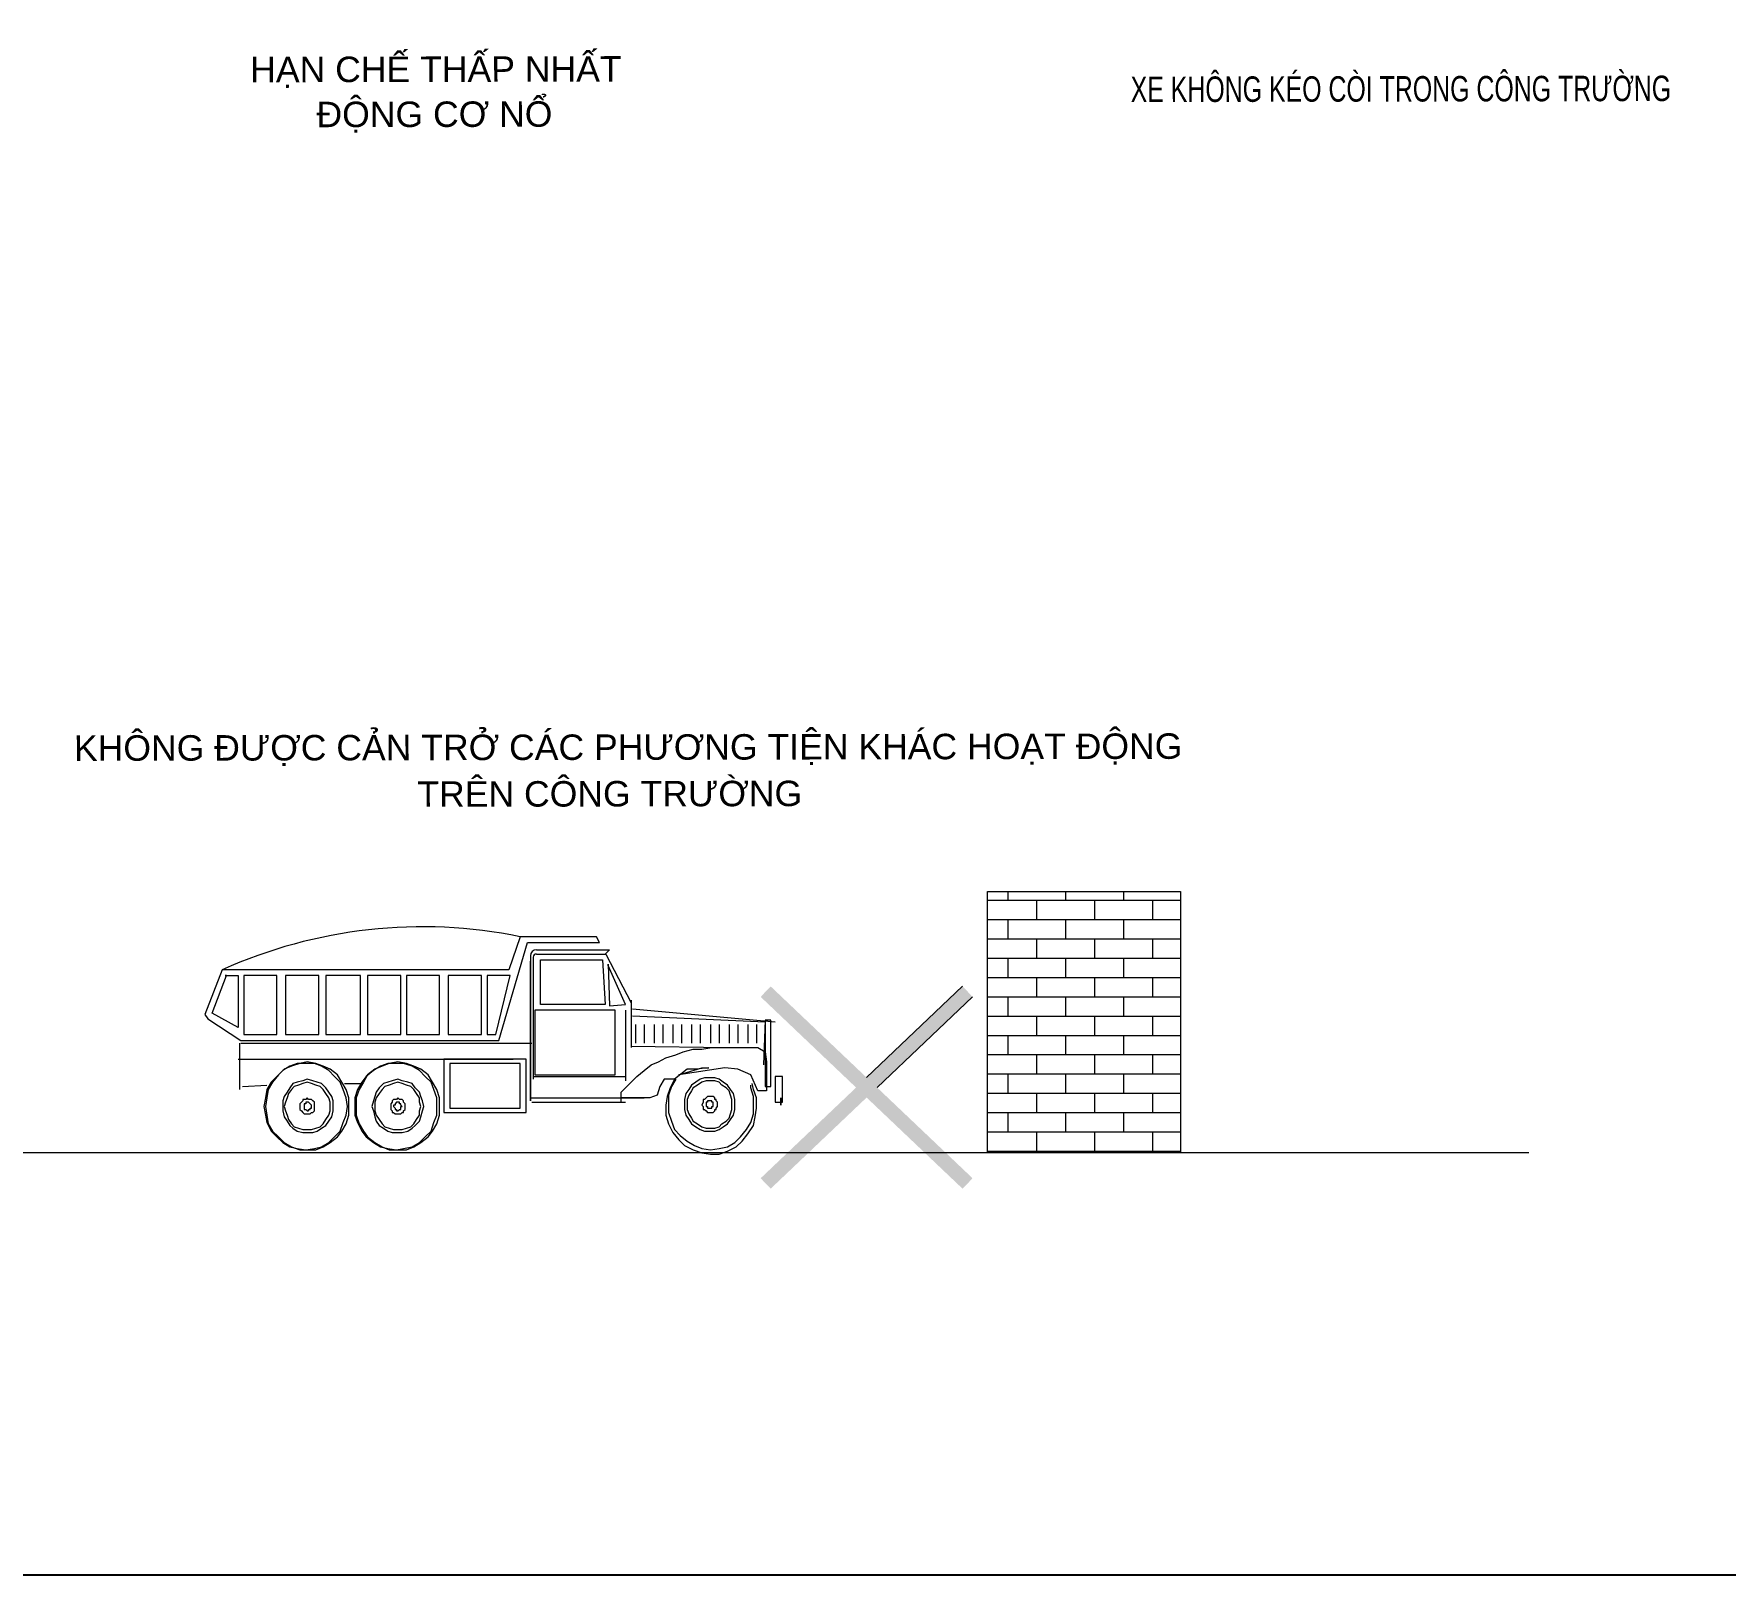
# Model space of a CAD drawing. Header units: millimetres. Extents: x -346728 to 1320345, y -537202 to -385966.
# Drawn here: x 916096 to 945565, y -535536 to -508679 of the extents above; entities that cross this region are included whole.
import ezdxf

# ---------------------------------------------------------------- set-up
doc = ezdxf.new("R2010")
doc.units = ezdxf.units.MM
doc.header["$LTSCALE"] = 100
for name, color, linetype, lineweight in [('bien', 254, 'Continuous', 13), ('BORDER', 3, 'Continuous', 15), ('cua', 44, 'Continuous', 13), ('NET-MANH', 153, 'Continuous', 15)]:
    doc.layers.add(name, color=color, linetype=linetype, lineweight=lineweight)
doc.layers.add('KT', color=4, linetype='Continuous')
doc.styles.add('VnArialH', font='VHARIAL.TTF')

# ---------------------------------------------------------------- blocks, each defined once
blk = doc.blocks.new('LVL-KHUNGTEN')
blk.add_lwpolyline([(61073, 41093), (119124, 41093), (119124, 62), (61073, 62)], close=True)
at = {"layer": 'DEFPOINTS'}
blk.add_line((119124, 62), (61073, 62), dxfattribs=at)

msp = doc.modelspace()

# ---------------------------------------------------------------- hatches: boundary and pattern name
at = {"layer": 'cua', "lineweight": 13}
h = msp.add_hatch(dxfattribs=at)
h.set_pattern_fill('AR-BRSTD', color=30, scale=126.166136, style=0)
h.set_pattern_definition([(0, (639354.5, -499547.9), (0, 336.4851), []), (90, (639354.5, -499547.9), (-504.66455, 336.4851), [336.4851, -336.4851])])
h.paths.add_polyline_path([(936072, -523623.6), (932712.8, -523623.6), (932712.8, -528168.7), (936072, -528168.7)])
msp.add_hatch(color=7, dxfattribs=at).paths.add_polyline_path([(932450, -525461, 0.0260051), (932276.2, -525278.1), (930605.9, -526865.5), (928935.6, -525278.1, 0.0260051), (928761.8, -525461), (930422.7, -527039.5), (928761.8, -528618, 0.0260051), (928935.6, -528800.9), (930605.9, -527213.6), (932276.2, -528800.9, 0.0260051), (932450, -528618), (930789, -527039.5)])

# ---------------------------------------------------------------- linework, layer by layer
at = {"layer": 'bien', "color": 7}
for p, q in [((932278.5, -525275.8, -881.1), (930605.9, -526865.5, -881.1)), ((932450, -525461, -881.1), (930789, -527039.5, -881.1))]:
    msp.add_line(p, q, dxfattribs=at)
at = {"layer": 'BORDER'}
msp.add_line((911458.1, -528168.7, 3634), (942142.4, -528168.7, -881.1), dxfattribs=at)
at = {"layer": 'cua', "color": 30}
for p, q in [((932712.8, -528168.7, -881.1), (932712.8, -523623.6, -881.1)), ((932712.8, -523623.6, -881.1), (936072, -523623.6, -881.1)), ((936072, -523623.6, -881.1), (936072, -528168.7, -881.1))]:
    msp.add_line(p, q, dxfattribs=at)
at = {"layer": 'NET-MANH'}
for p, q in [((924195.7, -526217.8, -881.1), (924697.4, -524511.8, -881.1)), ((924572, -524411.5, -881.1), (924371.3, -524988.5, -881.1)), ((925901.6, -524411.5, -881.1), (924572, -524411.5, -881.1)), ((924697.4, -524511.8, -881.1), (925951.8, -524511.8, -881.1)), ((925951.8, -524511.8, -881.1), (925901.6, -524411.5, -881.1)), ((924747.6, -524743.6, -881.1), (924747.6, -527271.4, -881.1)), ((924797.8, -524766.7, -881.1), (924797.8, -526895.1, -881.1)), ((924852, -524712.5, -881.1), (926065.1, -524712.5, -881.1)), ((924853.9, -524637.3, -881.1), (926127.4, -524637.3, -881.1)), ((924923.2, -524812.9, -881.1), (926002, -524812.9, -881.1)), ((924923.2, -525590.6, -881.1), (924923.2, -524812.9, -881.1)), ((926002, -524812.9, -881.1), (926052.2, -525590.6, -881.1)), ((926127.4, -524637.3, -881.1), (926052.2, -524712.5, -881.1)), ((926065.1, -524712.5, -881.1), (926503.7, -525565.5, -881.1)), ((919378.9, -524988.5, -881.1), (919077.9, -525766.2, -881.1)), ((919203.3, -525741.1, -881.1), (919454.2, -525088.8, -881.1)), ((924371.3, -524988.5, -881.1), (919378.9, -524988.5, -881.1)), ((919429.1, -525088.8, -881.1), (919654.9, -525088.8, -881.1)), ((919454.2, -525088.8, -881.1), (919429.1, -525088.8, -881.1)), ((919654.9, -525088.8, -881.1), (919654.9, -525992, -881.1)), ((919755.2, -525088.8, -881.1), (919755.2, -526117.4, -881.1)), ((920332.2, -525088.8, -881.1), (919755.2, -525088.8, -881.1)), ((920332.2, -526117.4, -881.1), (920332.2, -525088.8, -881.1)), ((921059.8, -525088.8, -881.1), (920482.8, -525088.8, -881.1)), ((920482.8, -525088.8, -881.1), (920482.8, -526117.4, -881.1)), ((921059.8, -525088.8, -881.1), (920482.8, -525088.8, -881.1)), ((920482.8, -525088.8, -881.1), (920482.8, -526117.4, -881.1)), ((921059.8, -526117.4, -881.1), (921059.8, -525088.8, -881.1)), ((921059.8, -526117.4, -881.1), (921059.8, -525088.8, -881.1)), ((921787.3, -525088.8, -881.1), (921185.2, -525088.8, -881.1)), ((921185.2, -525088.8, -881.1), (921185.2, -526117.4, -881.1)), ((921787.3, -525088.8, -881.1), (921185.2, -525088.8, -881.1)), ((921185.2, -525088.8, -881.1), (921185.2, -526117.4, -881.1)), ((921787.3, -526117.4, -881.1), (921787.3, -525088.8, -881.1)), ((921787.3, -526117.4, -881.1), (921787.3, -525088.8, -881.1)), ((921912.7, -525088.8, -881.1), (921912.7, -526117.4, -881.1)), ((922489.8, -525088.8, -881.1), (921912.7, -525088.8, -881.1)), ((921912.7, -525088.8, -881.1), (921912.7, -526117.4, -881.1)), ((922489.8, -525088.8, -881.1), (921912.7, -525088.8, -881.1)), ((922489.8, -526117.4, -881.1), (922489.8, -525088.8, -881.1)), ((922489.8, -526117.4, -881.1), (922489.8, -525088.8, -881.1)), ((922590.1, -525088.8, -881.1), (922590.1, -526117.4, -881.1)), ((923167.1, -525088.8, -881.1), (922590.1, -525088.8, -881.1)), ((922590.1, -525088.8, -881.1), (922590.1, -526117.4, -881.1)), ((923167.1, -525088.8, -881.1), (922590.1, -525088.8, -881.1)), ((923167.1, -526117.4, -881.1), (923167.1, -525088.8, -881.1)), ((923167.1, -526117.4, -881.1), (923167.1, -525088.8, -881.1)), ((923317.6, -525088.8, -881.1), (923317.6, -526117.4, -881.1)), ((923894.6, -525088.8, -881.1), (923317.6, -525088.8, -881.1)), ((923894.6, -526117.4, -881.1), (923894.6, -525088.8, -881.1)), ((923995, -525088.8, -881.1), (923995, -526117.4, -881.1)), ((924396.4, -525088.8, -881.1), (923995, -525088.8, -881.1)), ((924145.5, -526117.4, -881.1), (924396.4, -525088.8, -881.1)), ((924747.6, -527271.4, -881.1), (924747.6, -524838, -881.1)), ((926102.3, -524888.1, -881.1), (926127.4, -525615.7, -881.1)), ((926102.3, -524913.2, -881.1), (926102.3, -524888.1, -881.1)), ((926403.4, -525590.6, -881.1), (926102.3, -524913.2, -881.1)), ((924822.9, -525690.9, -881.1), (924822.9, -526819.9, -881.1)), ((926227.8, -525690.9, -881.1), (924822.9, -525690.9, -881.1)), ((926052.2, -525590.6, -881.1), (924923.2, -525590.6, -881.1)), ((926127.4, -525615.7, -881.1), (926403.4, -525590.6, -881.1)), ((926227.8, -526819.9, -881.1), (926227.8, -525690.9, -881.1)), ((926403.4, -525690.9, -881.1), (926403.4, -526920.2, -881.1)), ((926503.7, -525515.3, -881.1), (926503.7, -526343.2, -881.1)), ((926528.8, -525665.8, -881.1), (929012.5, -525891.6, -881.1)), ((919077.9, -525766.2, -881.1), (919128, -525841.5, -881.1)), ((919128, -525841.5, -881.1), (919705, -526217.8, -881.1)), ((919654.9, -525992, -881.1), (919203.3, -525741.1, -881.1)), ((926503.7, -525841.5, -881.1), (926503.7, -525866.5, -881.1)), ((926528.8, -525791.3, -881.1), (928836.9, -525891.6, -881.1)), ((926579, -525941.8, -881.1), (926579, -526267.9, -881.1)), ((926729.5, -525941.8, -881.1), (926729.5, -526267.9, -881.1)), ((926905.1, -525941.8, -881.1), (926905.1, -526267.9, -881.1)), ((927055.7, -525941.8, -881.1), (927055.7, -526267.9, -881.1)), ((927231.3, -525941.8, -881.1), (927231.3, -526267.9, -881.1)), ((927381.8, -525941.8, -881.1), (927381.8, -526267.9, -881.1)), ((927557.4, -525941.8, -881.1), (927557.4, -526267.9, -881.1)), ((927707.9, -525941.8, -881.1), (927707.9, -526267.9, -881.1)), ((927883.6, -525941.8, -881.1), (927883.6, -526267.9, -881.1)), ((928034.1, -525941.8, -881.1), (928034.1, -526267.9, -881.1)), ((928209.7, -525941.8, -881.1), (928209.7, -526267.9, -881.1)), ((928360.2, -525941.8, -881.1), (928360.2, -526267.9, -881.1)), ((928535.8, -525941.8, -881.1), (928535.8, -526267.9, -881.1)), ((928686.3, -525941.8, -881.1), (928686.3, -526267.9, -881.1)), ((928836.9, -525866.5, -881.1), (928811.8, -526644.3, -881.1)), ((928937.2, -525866.5, -881.1), (928836.9, -525866.5, -881.1)), ((928836.9, -525866.5, -881.1), (928836.9, -527020.6, -881.1)), ((928937.2, -527020.6, -881.1), (928937.2, -525866.5, -881.1)), ((919680, -526267.9, -881.1), (919680, -527070.7, -881.1)), ((919705, -526217.8, -881.1), (924195.7, -526217.8, -881.1)), ((919705, -526267.9, -881.1), (924772.7, -526267.9, -881.1)), ((919755.2, -526117.4, -881.1), (920332.2, -526117.4, -881.1)), ((920482.8, -526117.4, -881.1), (921059.8, -526117.4, -881.1)), ((920482.8, -526117.4, -881.1), (921059.8, -526117.4, -881.1)), ((921185.2, -526117.4, -881.1), (921787.3, -526117.4, -881.1)), ((921185.2, -526117.4, -881.1), (921787.3, -526117.4, -881.1)), ((921912.7, -526117.4, -881.1), (922489.8, -526117.4, -881.1)), ((921912.7, -526117.4, -881.1), (922489.8, -526117.4, -881.1)), ((922590.1, -526117.4, -881.1), (923167.1, -526117.4, -881.1)), ((922590.1, -526117.4, -881.1), (923167.1, -526117.4, -881.1)), ((923317.6, -526117.4, -881.1), (923894.6, -526117.4, -881.1)), ((923995, -526117.4, -881.1), (924145.5, -526117.4, -881.1)), ((919654.9, -526543.9, -881.1), (924446.6, -526543.9, -881.1)), ((920859.1, -526594.1, -881.1), (920733.6, -526619.2, -881.1)), ((921009.6, -526619.2, -881.1), (920859.1, -526594.1, -881.1)), ((922439.6, -526594.1, -881.1), (922289.1, -526619.2, -881.1)), ((922590.1, -526619.2, -881.1), (922439.6, -526594.1, -881.1)), ((924672.4, -526543.9, -881.1), (923242.4, -526543.9, -881.1)), ((923242.4, -526543.9, -881.1), (923242.4, -527472.1, -881.1)), ((924672.4, -527472.1, -881.1), (924672.4, -526543.9, -881.1)), ((926503.7, -526318.1, -881.1), (928184.6, -526343.2, -881.1)), ((926855, -526644.3, -881.1), (926980.4, -526594.1, -881.1)), ((926980.4, -526594.1, -881.1), (927105.8, -526518.8, -881.1)), ((927105.8, -526518.8, -881.1), (927281.5, -526468.6, -881.1)), ((927281.5, -526468.6, -881.1), (927406.9, -526418.5, -881.1)), ((927406.9, -526418.5, -881.1), (927582.5, -526368.3, -881.1)), ((927582.5, -526368.3, -881.1), (927733, -526368.3, -881.1)), ((927733, -526368.3, -881.1), (927908.6, -526343.2, -881.1)), ((927908.6, -526343.2, -881.1), (928059.2, -526343.2, -881.1)), ((928059.2, -526343.2, -881.1), (928209.7, -526343.2, -881.1)), ((928209.7, -526343.2, -881.1), (928385.3, -526343.2, -881.1)), ((928385.3, -526343.2, -881.1), (928535.8, -526343.2, -881.1)), ((928535.8, -526343.2, -881.1), (928711.4, -526343.2, -881.1)), ((928711.4, -526343.2, -881.1), (928836.9, -526418.5, -881.1)), ((928836.9, -526418.5, -881.1), (928862, -526594.1, -881.1)), ((928862, -526594.1, -881.1), (928862, -526744.6, -881.1)), ((920332.2, -526845, -881.1), (920231.9, -526945.3, -881.1)), ((920357.3, -526819.9, -881.1), (920257, -526945.3, -881.1)), ((920432.6, -526744.6, -881.1), (920332.2, -526845, -881.1)), ((920457.7, -526719.5, -881.1), (920357.3, -526819.9, -881.1)), ((920558, -526669.3, -881.1), (920432.6, -526744.6, -881.1)), ((920583.1, -526669.3, -881.1), (920457.7, -526719.5, -881.1)), ((920683.5, -526619.2, -881.1), (920558, -526669.3, -881.1)), ((920733.6, -526619.2, -881.1), (920583.1, -526669.3, -881.1)), ((920834, -526619.2, -881.1), (920683.5, -526619.2, -881.1)), ((920859.1, -526895.1, -881.1), (920783.8, -526920.2, -881.1)), ((920984.5, -526619.2, -881.1), (920834, -526619.2, -881.1)), ((920959.4, -526920.2, -881.1), (920859.1, -526895.1, -881.1)), ((921109.9, -526669.3, -881.1), (920984.5, -526619.2, -881.1)), ((921135, -526669.3, -881.1), (921009.6, -526619.2, -881.1)), ((921235.4, -526744.6, -881.1), (921109.9, -526669.3, -881.1)), ((921260.5, -526719.5, -881.1), (921135, -526669.3, -881.1)), ((921335.7, -526845, -881.1), (921235.4, -526744.6, -881.1)), ((921385.9, -526819.9, -881.1), (921260.5, -526719.5, -881.1)), ((921436.1, -526945.3, -881.1), (921335.7, -526845, -881.1)), ((921461.2, -526945.3, -881.1), (921385.9, -526819.9, -881.1)), ((921887.7, -526845, -881.1), (921812.4, -526945.3, -881.1)), ((921912.7, -526819.9, -881.1), (921837.5, -526945.3, -881.1)), ((922013.1, -526744.6, -881.1), (921887.7, -526845, -881.1)), ((922038.2, -526719.5, -881.1), (921912.7, -526819.9, -881.1)), ((922138.5, -526669.3, -881.1), (922013.1, -526744.6, -881.1)), ((922163.6, -526669.3, -881.1), (922038.2, -526719.5, -881.1)), ((922264, -526619.2, -881.1), (922138.5, -526669.3, -881.1)), ((922289.1, -526619.2, -881.1), (922163.6, -526669.3, -881.1)), ((922414.5, -526619.2, -881.1), (922264, -526619.2, -881.1)), ((922439.6, -526895.1, -881.1), (922339.2, -526920.2, -881.1)), ((922539.9, -526619.2, -881.1), (922414.5, -526619.2, -881.1)), ((922514.8, -526920.2, -881.1), (922439.6, -526895.1, -881.1)), ((922690.4, -526669.3, -881.1), (922539.9, -526619.2, -881.1)), ((922715.5, -526669.3, -881.1), (922590.1, -526619.2, -881.1)), ((922815.9, -526744.6, -881.1), (922690.4, -526669.3, -881.1)), ((922841, -526719.5, -881.1), (922715.5, -526669.3, -881.1)), ((922916.2, -526845, -881.1), (922815.9, -526744.6, -881.1)), ((922966.4, -526819.9, -881.1), (922841, -526719.5, -881.1)), ((923016.6, -526945.3, -881.1), (922916.2, -526845, -881.1)), ((923041.7, -526945.3, -881.1), (922966.4, -526819.9, -881.1)), ((924572, -526619.2, -881.1), (923342.7, -526619.2, -881.1)), ((923342.7, -526619.2, -881.1), (923342.7, -527396.9, -881.1)), ((924572, -527396.9, -881.1), (924572, -526619.2, -881.1)), ((924797.8, -526845, -881.1), (926403.4, -526845, -881.1)), ((924822.9, -526819.9, -881.1), (926227.8, -526819.9, -881.1)), ((926453.6, -526995.5, -881.1), (926604.1, -526845, -881.1)), ((926604.1, -526845, -881.1), (926729.5, -526744.6, -881.1)), ((926729.5, -526744.6, -881.1), (926855, -526644.3, -881.1)), ((927080.8, -526895.1, -881.1), (927005.5, -527020.6, -881.1)), ((927256.4, -526895.1, -881.1), (927080.8, -526895.1, -881.1)), ((927256.4, -526895.1, -881.1), (927181.1, -527045.7, -881.1)), ((927281.5, -526895.1, -881.1), (927206.2, -527020.6, -881.1)), ((927281.5, -526895.1, -881.1), (927206.2, -527020.6, -881.1)), ((927482.2, -526719.5, -881.1), (927256.4, -526895.1, -881.1)), ((927331.6, -526819.9, -881.1), (927733, -526694.4, -881.1)), ((928134.4, -526694.4, -881.1), (927331.6, -526819.9, -881.1)), ((927632.7, -526719.5, -881.1), (927482.2, -526719.5, -881.1)), ((927858.5, -526694.4, -881.1), (927632.7, -526719.5, -881.1)), ((927707.9, -526895.1, -881.1), (927632.7, -526945.3, -881.1)), ((927783.2, -526870, -881.1), (927707.9, -526895.1, -881.1)), ((927733, -526694.4, -881.1), (927858.5, -526694.4, -881.1)), ((927883.6, -526870, -881.1), (927783.2, -526870, -881.1)), ((927958.8, -526870, -881.1), (927883.6, -526870, -881.1)), ((928034.1, -526895.1, -881.1), (927958.8, -526870, -881.1)), ((928109.3, -526945.3, -881.1), (928034.1, -526895.1, -881.1)), ((928360.2, -526719.5, -881.1), (928134.4, -526694.4, -881.1)), ((928586, -526819.9, -881.1), (928360.2, -526719.5, -881.1)), ((928711.4, -527095.8, -881.1), (928586, -526819.9, -881.1)), ((928862, -526744.6, -881.1), (928862, -526920.2, -881.1)), ((929012.5, -526845, -881.1), (929012.5, -527296.5, -881.1)), ((929137.9, -526845, -881.1), (929012.5, -526845, -881.1)), ((929137.9, -527296.5, -881.1), (929137.9, -526845, -881.1)), ((919730.1, -527020.6, -881.1), (920156.6, -526995.5, -881.1)), ((920156.6, -527070.7, -881.1), (920131.5, -527221.3, -881.1)), ((920231.9, -526945.3, -881.1), (920156.6, -527070.7, -881.1)), ((920181.7, -527070.7, -881.1), (920156.6, -527221.3, -881.1)), ((920257, -526945.3, -881.1), (920181.7, -527070.7, -881.1)), ((920507.8, -527120.9, -881.1), (920457.7, -527196.2, -881.1)), ((920558, -527045.7, -881.1), (920507.8, -527120.9, -881.1)), ((920532.9, -527146, -881.1), (920507.8, -527221.3, -881.1)), ((920583.1, -527070.7, -881.1), (920532.9, -527146, -881.1)), ((920608.2, -526970.4, -881.1), (920558, -527045.7, -881.1)), ((920633.3, -527020.6, -881.1), (920583.1, -527070.7, -881.1)), ((920683.5, -526945.3, -881.1), (920608.2, -526970.4, -881.1)), ((920708.5, -526995.5, -881.1), (920633.3, -527020.6, -881.1)), ((920783.8, -526920.2, -881.1), (920683.5, -526945.3, -881.1)), ((920783.8, -526970.4, -881.1), (920708.5, -526995.5, -881.1)), ((920859.1, -526945.3, -881.1), (920783.8, -526970.4, -881.1)), ((920934.3, -526970.4, -881.1), (920859.1, -526945.3, -881.1)), ((921009.6, -526995.5, -881.1), (920934.3, -526970.4, -881.1)), ((921034.7, -526945.3, -881.1), (920959.4, -526920.2, -881.1)), ((921084.9, -527020.6, -881.1), (921009.6, -526995.5, -881.1)), ((921109.9, -526970.4, -881.1), (921034.7, -526945.3, -881.1)), ((921135, -527070.7, -881.1), (921084.9, -527020.6, -881.1)), ((921185.2, -527045.7, -881.1), (921109.9, -526970.4, -881.1)), ((921185.2, -527146, -881.1), (921135, -527070.7, -881.1)), ((921235.4, -527120.9, -881.1), (921185.2, -527045.7, -881.1)), ((921235.4, -527221.3, -881.1), (921185.2, -527146, -881.1)), ((921285.6, -527196.2, -881.1), (921235.4, -527120.9, -881.1)), ((921486.3, -527070.7, -881.1), (921436.1, -526945.3, -881.1)), ((921536.4, -527070.7, -881.1), (921461.2, -526945.3, -881.1)), ((921536.4, -527221.3, -881.1), (921486.3, -527070.7, -881.1)), ((921511.3, -526970.4, -881.1), (921787.3, -526970.4, -881.1)), ((921586.6, -527221.3, -881.1), (921536.4, -527070.7, -881.1)), ((921737.1, -527070.7, -881.1), (921687, -527221.3, -881.1)), ((921762.2, -527070.7, -881.1), (921712, -527221.3, -881.1)), ((921812.4, -526945.3, -881.1), (921737.1, -527070.7, -881.1)), ((921837.5, -526945.3, -881.1), (921762.2, -527070.7, -881.1)), ((922063.3, -527120.9, -881.1), (922038.2, -527196.2, -881.1)), ((922113.4, -527045.7, -881.1), (922063.3, -527120.9, -881.1)), ((922113.4, -527146, -881.1), (922063.3, -527221.3, -881.1)), ((922188.7, -526970.4, -881.1), (922113.4, -527045.7, -881.1)), ((922163.6, -527070.7, -881.1), (922113.4, -527146, -881.1)), ((922213.8, -527020.6, -881.1), (922163.6, -527070.7, -881.1)), ((922264, -526945.3, -881.1), (922188.7, -526970.4, -881.1)), ((922289.1, -526995.5, -881.1), (922213.8, -527020.6, -881.1)), ((922339.2, -526920.2, -881.1), (922264, -526945.3, -881.1)), ((922364.3, -526970.4, -881.1), (922289.1, -526995.5, -881.1)), ((922439.6, -526945.3, -881.1), (922364.3, -526970.4, -881.1)), ((922514.8, -526970.4, -881.1), (922439.6, -526945.3, -881.1)), ((922615.2, -526945.3, -881.1), (922514.8, -526920.2, -881.1)), ((922590.1, -526995.5, -881.1), (922514.8, -526970.4, -881.1)), ((922665.4, -527020.6, -881.1), (922590.1, -526995.5, -881.1)), ((922690.4, -526970.4, -881.1), (922615.2, -526945.3, -881.1)), ((922715.5, -527070.7, -881.1), (922665.4, -527020.6, -881.1)), ((922740.6, -527045.7, -881.1), (922690.4, -526970.4, -881.1)), ((922765.7, -527146, -881.1), (922715.5, -527070.7, -881.1)), ((922815.9, -527120.9, -881.1), (922740.6, -527045.7, -881.1)), ((922815.9, -527221.3, -881.1), (922765.7, -527146, -881.1)), ((922841, -527196.2, -881.1), (922815.9, -527120.9, -881.1)), ((923066.8, -527070.7, -881.1), (923016.6, -526945.3, -881.1)), ((923116.9, -527070.7, -881.1), (923041.7, -526945.3, -881.1)), ((923116.9, -527221.3, -881.1), (923066.8, -527070.7, -881.1)), ((923167.1, -527221.3, -881.1), (923116.9, -527070.7, -881.1)), ((926328.1, -527120.9, -881.1), (926453.6, -526995.5, -881.1)), ((926328.1, -527296.5, -881.1), (926328.1, -527120.9, -881.1)), ((926955.3, -527171.1, -881.1), (926829.9, -527221.3, -881.1)), ((927005.5, -527020.6, -881.1), (926955.3, -527171.1, -881.1)), ((927181.1, -527045.7, -881.1), (927130.9, -527196.2, -881.1)), ((927206.2, -527020.6, -881.1), (927156, -527171.1, -881.1)), ((927206.2, -527020.6, -881.1), (927156, -527171.1, -881.1)), ((927156, -527171.1, -881.1), (927156, -527321.6, -881.1)), ((927156, -527171.1, -881.1), (927156, -527321.6, -881.1)), ((927457.1, -527146, -881.1), (927432, -527246.4, -881.1)), ((927507.2, -527070.7, -881.1), (927457.1, -527146, -881.1)), ((927507.2, -527171.1, -881.1), (927482.2, -527246.4, -881.1)), ((927557.4, -526995.5, -881.1), (927507.2, -527070.7, -881.1)), ((927557.4, -527095.8, -881.1), (927507.2, -527171.1, -881.1)), ((927632.7, -526945.3, -881.1), (927557.4, -526995.5, -881.1)), ((927582.5, -527045.7, -881.1), (927557.4, -527095.8, -881.1)), ((927657.8, -526995.5, -881.1), (927582.5, -527045.7, -881.1)), ((927733, -526945.3, -881.1), (927657.8, -526995.5, -881.1)), ((927808.3, -526920.2, -881.1), (927733, -526945.3, -881.1)), ((927883.6, -526920.2, -881.1), (927808.3, -526920.2, -881.1)), ((927958.8, -526920.2, -881.1), (927883.6, -526920.2, -881.1)), ((928034.1, -526945.3, -881.1), (927958.8, -526920.2, -881.1)), ((928084.3, -526995.5, -881.1), (928034.1, -526945.3, -881.1)), ((928159.5, -527045.7, -881.1), (928084.3, -526995.5, -881.1)), ((928184.6, -526995.5, -881.1), (928109.3, -526945.3, -881.1)), ((928209.7, -527095.8, -881.1), (928159.5, -527045.7, -881.1)), ((928234.8, -527070.7, -881.1), (928184.6, -526995.5, -881.1)), ((928234.8, -527171.1, -881.1), (928209.7, -527095.8, -881.1)), ((928285, -527146, -881.1), (928234.8, -527070.7, -881.1)), ((928259.9, -527246.4, -881.1), (928234.8, -527171.1, -881.1)), ((928310, -527246.4, -881.1), (928285, -527146, -881.1)), ((928586, -527045.7, -881.1), (928586, -526995.5, -881.1)), ((928636.2, -527196.2, -881.1), (928586, -527045.7, -881.1)), ((928636.2, -527196.2, -881.1), (928586, -527045.7, -881.1)), ((928636.2, -527070.7, -881.1), (928611.1, -526970.4, -881.1)), ((928686.3, -527221.3, -881.1), (928636.2, -527070.7, -881.1)), ((928862, -527095.8, -881.1), (928711.4, -527095.8, -881.1)), ((928836.9, -527020.6, -881.1), (928937.2, -527020.6, -881.1)), ((928862, -526920.2, -881.1), (928862, -527095.8, -881.1)), ((920131.5, -527221.3, -881.1), (920106.4, -527371.8, -881.1)), ((920106.4, -527371.8, -881.1), (920131.5, -527522.3, -881.1)), ((920156.6, -527221.3, -881.1), (920131.5, -527371.8, -881.1)), ((920131.5, -527371.8, -881.1), (920156.6, -527522.3, -881.1)), ((920457.7, -527196.2, -881.1), (920432.6, -527271.4, -881.1)), ((920432.6, -527271.4, -881.1), (920432.6, -527371.8, -881.1)), ((920432.6, -527371.8, -881.1), (920432.6, -527447.1, -881.1)), ((920432.6, -527447.1, -881.1), (920457.7, -527547.4, -881.1)), ((920482.8, -527296.5, -881.1), (920457.7, -527371.8, -881.1)), ((920457.7, -527371.8, -881.1), (920482.8, -527447.1, -881.1)), ((920507.8, -527221.3, -881.1), (920482.8, -527296.5, -881.1)), ((920482.8, -527447.1, -881.1), (920507.8, -527522.3, -881.1)), ((920758.7, -527296.5, -881.1), (920733.6, -527321.6, -881.1)), ((920733.6, -527321.6, -881.1), (920733.6, -527346.7, -881.1)), ((920733.6, -527346.7, -881.1), (920733.6, -527371.8, -881.1)), ((920733.6, -527371.8, -881.1), (920733.6, -527396.9, -881.1)), ((920733.6, -527396.9, -881.1), (920733.6, -527422, -881.1)), ((920733.6, -527422, -881.1), (920758.7, -527447.1, -881.1)), ((920783.8, -527271.4, -881.1), (920758.7, -527296.5, -881.1)), ((920758.7, -527447.1, -881.1), (920783.8, -527472.1, -881.1)), ((920808.9, -527246.4, -881.1), (920783.8, -527246.4, -881.1)), ((920783.8, -527246.4, -881.1), (920783.8, -527271.4, -881.1)), ((920783.8, -527472.1, -881.1), (920808.9, -527497.2, -881.1)), ((920834, -527246.4, -881.1), (920808.9, -527246.4, -881.1)), ((920834, -527321.6, -881.1), (920808.9, -527321.6, -881.1)), ((920808.9, -527321.6, -881.1), (920808.9, -527346.7, -881.1)), ((920808.9, -527346.7, -881.1), (920808.9, -527371.8, -881.1)), ((920808.9, -527371.8, -881.1), (920808.9, -527396.9, -881.1)), ((920808.9, -527396.9, -881.1), (920808.9, -527422, -881.1)), ((920808.9, -527422, -881.1), (920834, -527422, -881.1)), ((920859.1, -527221.3, -881.1), (920834, -527246.4, -881.1)), ((920859.1, -527296.5, -881.1), (920834, -527296.5, -881.1)), ((920834, -527296.5, -881.1), (920834, -527321.6, -881.1)), ((920834, -527422, -881.1), (920859.1, -527447.1, -881.1)), ((920884.2, -527246.4, -881.1), (920859.1, -527221.3, -881.1)), ((920884.2, -527296.5, -881.1), (920859.1, -527296.5, -881.1)), ((920859.1, -527447.1, -881.1), (920884.2, -527447.1, -881.1)), ((920909.2, -527246.4, -881.1), (920884.2, -527246.4, -881.1)), ((920909.2, -527321.6, -881.1), (920884.2, -527296.5, -881.1)), ((920884.2, -527447.1, -881.1), (920884.2, -527422, -881.1)), ((920884.2, -527422, -881.1), (920909.2, -527422, -881.1)), ((920934.3, -527246.4, -881.1), (920909.2, -527246.4, -881.1)), ((920934.3, -527346.7, -881.1), (920909.2, -527321.6, -881.1)), ((920909.2, -527422, -881.1), (920909.2, -527396.9, -881.1)), ((920909.2, -527396.9, -881.1), (920934.3, -527396.9, -881.1)), ((920909.2, -527497.2, -881.1), (920934.3, -527472.1, -881.1)), ((920959.4, -527271.4, -881.1), (920934.3, -527246.4, -881.1)), ((920934.3, -527371.8, -881.1), (920934.3, -527346.7, -881.1)), ((920934.3, -527396.9, -881.1), (920934.3, -527371.8, -881.1)), ((920934.3, -527472.1, -881.1), (920959.4, -527472.1, -881.1)), ((920984.5, -527296.5, -881.1), (920959.4, -527271.4, -881.1)), ((920959.4, -527472.1, -881.1), (920984.5, -527447.1, -881.1)), ((920984.5, -527321.6, -881.1), (920984.5, -527296.5, -881.1)), ((920984.5, -527346.7, -881.1), (920984.5, -527321.6, -881.1)), ((920984.5, -527371.8, -881.1), (920984.5, -527346.7, -881.1)), ((920984.5, -527396.9, -881.1), (920984.5, -527371.8, -881.1)), ((920984.5, -527422, -881.1), (920984.5, -527396.9, -881.1)), ((920984.5, -527447.1, -881.1), (920984.5, -527422, -881.1)), ((921260.5, -527296.5, -881.1), (921235.4, -527221.3, -881.1)), ((921235.4, -527522.3, -881.1), (921260.5, -527447.1, -881.1)), ((921260.5, -527371.8, -881.1), (921260.5, -527296.5, -881.1)), ((921260.5, -527447.1, -881.1), (921260.5, -527371.8, -881.1)), ((921310.6, -527271.4, -881.1), (921285.6, -527196.2, -881.1)), ((921285.6, -527547.4, -881.1), (921310.6, -527447.1, -881.1)), ((921310.6, -527371.8, -881.1), (921310.6, -527271.4, -881.1)), ((921310.6, -527447.1, -881.1), (921310.6, -527371.8, -881.1)), ((921561.5, -527371.8, -881.1), (921536.4, -527221.3, -881.1)), ((921536.4, -527522.3, -881.1), (921561.5, -527371.8, -881.1)), ((921586.6, -527371.8, -881.1), (921586.6, -527221.3, -881.1)), ((921586.6, -527522.3, -881.1), (921586.6, -527371.8, -881.1)), ((921687, -527221.3, -881.1), (921687, -527371.8, -881.1)), ((921687, -527371.8, -881.1), (921687, -527522.3, -881.1)), ((921712, -527221.3, -881.1), (921712, -527371.8, -881.1)), ((921712, -527371.8, -881.1), (921712, -527522.3, -881.1)), ((922013.1, -527271.4, -881.1), (921988, -527371.8, -881.1)), ((921988, -527371.8, -881.1), (922013.1, -527447.1, -881.1)), ((922038.2, -527196.2, -881.1), (922013.1, -527271.4, -881.1)), ((922013.1, -527447.1, -881.1), (922038.2, -527547.4, -881.1)), ((922063.3, -527221.3, -881.1), (922038.2, -527296.5, -881.1)), ((922038.2, -527296.5, -881.1), (922038.2, -527371.8, -881.1)), ((922038.2, -527371.8, -881.1), (922038.2, -527447.1, -881.1)), ((922038.2, -527447.1, -881.1), (922063.3, -527522.3, -881.1)), ((922339.2, -527296.5, -881.1), (922314.1, -527321.6, -881.1)), ((922314.1, -527321.6, -881.1), (922314.1, -527346.7, -881.1)), ((922314.1, -527346.7, -881.1), (922314.1, -527371.8, -881.1)), ((922314.1, -527371.8, -881.1), (922314.1, -527396.9, -881.1)), ((922314.1, -527396.9, -881.1), (922314.1, -527422, -881.1)), ((922314.1, -527422, -881.1), (922339.2, -527447.1, -881.1)), ((922364.3, -527246.4, -881.1), (922339.2, -527271.4, -881.1)), ((922339.2, -527271.4, -881.1), (922339.2, -527296.5, -881.1)), ((922339.2, -527447.1, -881.1), (922339.2, -527472.1, -881.1)), ((922339.2, -527472.1, -881.1), (922364.3, -527472.1, -881.1)), ((922389.4, -527246.4, -881.1), (922364.3, -527246.4, -881.1)), ((922389.4, -527346.7, -881.1), (922364.3, -527346.7, -881.1)), ((922364.3, -527346.7, -881.1), (922364.3, -527371.8, -881.1)), ((922364.3, -527371.8, -881.1), (922389.4, -527396.9, -881.1)), ((922364.3, -527472.1, -881.1), (922389.4, -527497.2, -881.1)), ((922414.5, -527246.4, -881.1), (922389.4, -527246.4, -881.1)), ((922414.5, -527296.5, -881.1), (922389.4, -527321.6, -881.1)), ((922389.4, -527321.6, -881.1), (922389.4, -527346.7, -881.1)), ((922389.4, -527396.9, -881.1), (922389.4, -527422, -881.1)), ((922389.4, -527422, -881.1), (922414.5, -527422, -881.1)), ((922439.6, -527221.3, -881.1), (922414.5, -527246.4, -881.1)), ((922439.6, -527296.5, -881.1), (922414.5, -527296.5, -881.1)), ((922414.5, -527422, -881.1), (922414.5, -527447.1, -881.1)), ((922414.5, -527447.1, -881.1), (922439.6, -527447.1, -881.1)), ((922464.7, -527246.4, -881.1), (922439.6, -527221.3, -881.1)), ((922464.7, -527296.5, -881.1), (922439.6, -527296.5, -881.1)), ((922439.6, -527447.1, -881.1), (922464.7, -527422, -881.1)), ((922489.8, -527246.4, -881.1), (922464.7, -527246.4, -881.1)), ((922464.7, -527321.6, -881.1), (922464.7, -527296.5, -881.1)), ((922489.8, -527321.6, -881.1), (922464.7, -527321.6, -881.1)), ((922464.7, -527422, -881.1), (922489.8, -527422, -881.1)), ((922514.8, -527246.4, -881.1), (922489.8, -527246.4, -881.1)), ((922489.8, -527346.7, -881.1), (922489.8, -527321.6, -881.1)), ((922514.8, -527371.8, -881.1), (922489.8, -527346.7, -881.1)), ((922489.8, -527396.9, -881.1), (922489.8, -527371.8, -881.1)), ((922489.8, -527371.8, -881.1), (922514.8, -527371.8, -881.1)), ((922489.8, -527422, -881.1), (922489.8, -527396.9, -881.1)), ((922489.8, -527497.2, -881.1), (922514.8, -527472.1, -881.1)), ((922539.9, -527271.4, -881.1), (922514.8, -527246.4, -881.1)), ((922514.8, -527472.1, -881.1), (922539.9, -527472.1, -881.1)), ((922539.9, -527296.5, -881.1), (922539.9, -527271.4, -881.1)), ((922565, -527321.6, -881.1), (922539.9, -527296.5, -881.1)), ((922539.9, -527447.1, -881.1), (922565, -527422, -881.1)), ((922539.9, -527472.1, -881.1), (922539.9, -527447.1, -881.1)), ((922565, -527346.7, -881.1), (922565, -527321.6, -881.1)), ((922565, -527371.8, -881.1), (922565, -527346.7, -881.1)), ((922565, -527396.9, -881.1), (922565, -527371.8, -881.1)), ((922565, -527422, -881.1), (922565, -527396.9, -881.1)), ((922815.9, -527296.5, -881.1), (922815.9, -527221.3, -881.1)), ((922841, -527371.8, -881.1), (922815.9, -527296.5, -881.1)), ((922815.9, -527447.1, -881.1), (922841, -527371.8, -881.1)), ((922815.9, -527522.3, -881.1), (922815.9, -527447.1, -881.1)), ((922866.1, -527271.4, -881.1), (922841, -527196.2, -881.1)), ((922841, -527547.4, -881.1), (922866.1, -527447.1, -881.1)), ((922891.1, -527371.8, -881.1), (922866.1, -527271.4, -881.1)), ((922866.1, -527447.1, -881.1), (922891.1, -527371.8, -881.1)), ((923116.9, -527371.8, -881.1), (923116.9, -527221.3, -881.1)), ((923116.9, -527522.3, -881.1), (923116.9, -527371.8, -881.1)), ((923167.1, -527371.8, -881.1), (923167.1, -527221.3, -881.1)), ((923167.1, -527522.3, -881.1), (923167.1, -527371.8, -881.1)), ((923242.4, -527472.1, -881.1), (924672.4, -527472.1, -881.1)), ((923342.7, -527396.9, -881.1), (924572, -527396.9, -881.1)), ((924747.6, -527221.3, -881.1), (926729.5, -527221.3, -881.1)), ((924772.7, -527296.5, -881.1), (926403.4, -527296.5, -881.1)), ((926503.7, -527221.3, -881.1), (926328.1, -527221.3, -881.1)), ((926654.3, -527221.3, -881.1), (926503.7, -527221.3, -881.1)), ((926829.9, -527221.3, -881.1), (926654.3, -527221.3, -881.1)), ((927130.9, -527196.2, -881.1), (927105.8, -527346.7, -881.1)), ((927105.8, -527346.7, -881.1), (927105.8, -527522.3, -881.1)), ((927156, -527321.6, -881.1), (927156, -527472.1, -881.1)), ((927156, -527321.6, -881.1), (927156, -527472.1, -881.1)), ((927156, -527472.1, -881.1), (927206.2, -527622.7, -881.1)), ((927156, -527472.1, -881.1), (927206.2, -527622.7, -881.1)), ((927432, -527246.4, -881.1), (927432, -527346.7, -881.1)), ((927432, -527346.7, -881.1), (927432, -527422, -881.1)), ((927432, -527422, -881.1), (927457.1, -527522.3, -881.1)), ((927482.2, -527246.4, -881.1), (927482.2, -527346.7, -881.1)), ((927482.2, -527346.7, -881.1), (927482.2, -527422, -881.1)), ((927482.2, -527422, -881.1), (927507.2, -527497.2, -881.1)), ((927758.1, -527296.5, -881.1), (927733, -527346.7, -881.1)), ((927733, -527346.7, -881.1), (927758.1, -527371.8, -881.1)), ((927783.2, -527246.4, -881.1), (927758.1, -527246.4, -881.1)), ((927758.1, -527246.4, -881.1), (927758.1, -527271.4, -881.1)), ((927758.1, -527271.4, -881.1), (927758.1, -527296.5, -881.1)), ((927758.1, -527371.8, -881.1), (927758.1, -527396.9, -881.1)), ((927758.1, -527396.9, -881.1), (927758.1, -527422, -881.1)), ((927758.1, -527422, -881.1), (927783.2, -527422, -881.1)), ((927808.3, -527221.3, -881.1), (927783.2, -527246.4, -881.1)), ((927783.2, -527422, -881.1), (927808.3, -527447.1, -881.1)), ((927833.4, -527196.2, -881.1), (927808.3, -527221.3, -881.1)), ((927833.4, -527296.5, -881.1), (927808.3, -527296.5, -881.1)), ((927808.3, -527296.5, -881.1), (927808.3, -527321.6, -881.1)), ((927808.3, -527321.6, -881.1), (927808.3, -527346.7, -881.1)), ((927808.3, -527346.7, -881.1), (927808.3, -527371.8, -881.1)), ((927808.3, -527371.8, -881.1), (927833.4, -527371.8, -881.1)), ((927808.3, -527447.1, -881.1), (927833.4, -527472.1, -881.1)), ((927858.5, -527196.2, -881.1), (927833.4, -527196.2, -881.1)), ((927833.4, -527271.4, -881.1), (927833.4, -527296.5, -881.1)), ((927858.5, -527271.4, -881.1), (927833.4, -527271.4, -881.1)), ((927833.4, -527371.8, -881.1), (927833.4, -527396.9, -881.1)), ((927833.4, -527396.9, -881.1), (927858.5, -527396.9, -881.1)), ((927833.4, -527472.1, -881.1), (927858.5, -527472.1, -881.1)), ((927883.6, -527196.2, -881.1), (927858.5, -527196.2, -881.1)), ((927883.6, -527271.4, -881.1), (927858.5, -527271.4, -881.1)), ((927858.5, -527396.9, -881.1), (927883.6, -527396.9, -881.1)), ((927858.5, -527472.1, -881.1), (927883.6, -527472.1, -881.1)), ((927908.6, -527196.2, -881.1), (927883.6, -527196.2, -881.1)), ((927908.6, -527271.4, -881.1), (927883.6, -527271.4, -881.1)), ((927883.6, -527396.9, -881.1), (927908.6, -527396.9, -881.1)), ((927883.6, -527472.1, -881.1), (927908.6, -527472.1, -881.1)), ((927933.7, -527196.2, -881.1), (927908.6, -527196.2, -881.1)), ((927908.6, -527296.5, -881.1), (927908.6, -527271.4, -881.1)), ((927933.7, -527296.5, -881.1), (927908.6, -527296.5, -881.1)), ((927908.6, -527396.9, -881.1), (927908.6, -527371.8, -881.1)), ((927908.6, -527371.8, -881.1), (927933.7, -527371.8, -881.1)), ((927908.6, -527472.1, -881.1), (927933.7, -527472.1, -881.1)), ((927958.8, -527221.3, -881.1), (927933.7, -527196.2, -881.1)), ((927933.7, -527321.6, -881.1), (927933.7, -527296.5, -881.1)), ((927933.7, -527346.7, -881.1), (927933.7, -527321.6, -881.1)), ((927933.7, -527371.8, -881.1), (927933.7, -527346.7, -881.1)), ((927933.7, -527472.1, -881.1), (927958.8, -527447.1, -881.1)), ((927958.8, -527246.4, -881.1), (927958.8, -527221.3, -881.1)), ((927983.9, -527246.4, -881.1), (927958.8, -527246.4, -881.1)), ((927958.8, -527447.1, -881.1), (927958.8, -527422, -881.1)), ((927958.8, -527422, -881.1), (927983.9, -527422, -881.1)), ((927983.9, -527271.4, -881.1), (927983.9, -527246.4, -881.1)), ((928009, -527296.5, -881.1), (927983.9, -527271.4, -881.1)), ((927983.9, -527396.9, -881.1), (928009, -527371.8, -881.1)), ((927983.9, -527422, -881.1), (927983.9, -527396.9, -881.1)), ((928009, -527346.7, -881.1), (928009, -527296.5, -881.1)), ((928009, -527371.8, -881.1), (928009, -527346.7, -881.1)), ((928234.8, -527497.2, -881.1), (928259.9, -527422, -881.1)), ((928259.9, -527346.7, -881.1), (928259.9, -527246.4, -881.1)), ((928259.9, -527422, -881.1), (928259.9, -527346.7, -881.1)), ((928285, -527522.3, -881.1), (928310, -527422, -881.1)), ((928310, -527346.7, -881.1), (928310, -527246.4, -881.1)), ((928310, -527422, -881.1), (928310, -527346.7, -881.1)), ((928636.2, -527346.7, -881.1), (928636.2, -527196.2, -881.1)), ((928636.2, -527346.7, -881.1), (928636.2, -527196.2, -881.1)), ((928636.2, -527497.2, -881.1), (928636.2, -527346.7, -881.1)), ((928636.2, -527497.2, -881.1), (928636.2, -527346.7, -881.1)), ((928661.3, -527547.4, -881.1), (928686.3, -527396.9, -881.1)), ((928686.3, -527396.9, -881.1), (928686.3, -527221.3, -881.1)), ((929012.5, -527296.5, -881.1), (929137.9, -527296.5, -881.1)), ((929112.8, -527346.7, -881.1), (929112.8, -527221.3, -881.1)), ((929112.8, -527221.3, -881.1), (929112.8, -527346.7, -881.1)), ((920131.5, -527522.3, -881.1), (920156.6, -527647.8, -881.1)), ((920156.6, -527522.3, -881.1), (920181.7, -527672.8, -881.1)), ((920156.6, -527647.8, -881.1), (920231.9, -527798.3, -881.1)), ((920181.7, -527672.8, -881.1), (920257, -527798.3, -881.1)), ((920457.7, -527547.4, -881.1), (920507.8, -527622.7, -881.1)), ((920507.8, -527522.3, -881.1), (920532.9, -527597.6, -881.1)), ((920507.8, -527622.7, -881.1), (920558, -527697.9, -881.1)), ((920532.9, -527597.6, -881.1), (920583.1, -527672.8, -881.1)), ((920558, -527697.9, -881.1), (920608.2, -527748.1, -881.1)), ((920583.1, -527672.8, -881.1), (920633.3, -527723, -881.1)), ((920608.2, -527748.1, -881.1), (920683.5, -527798.3, -881.1)), ((920633.3, -527723, -881.1), (920708.5, -527748.1, -881.1)), ((920708.5, -527748.1, -881.1), (920783.8, -527773.2, -881.1)), ((920783.8, -527773.2, -881.1), (920859.1, -527773.2, -881.1)), ((920808.9, -527497.2, -881.1), (920834, -527497.2, -881.1)), ((920834, -527497.2, -881.1), (920859.1, -527497.2, -881.1)), ((920859.1, -527497.2, -881.1), (920884.2, -527497.2, -881.1)), ((920859.1, -527773.2, -881.1), (920934.3, -527773.2, -881.1)), ((920884.2, -527497.2, -881.1), (920909.2, -527497.2, -881.1)), ((920934.3, -527773.2, -881.1), (921009.6, -527748.1, -881.1)), ((921009.6, -527748.1, -881.1), (921084.9, -527723, -881.1)), ((921034.7, -527798.3, -881.1), (921109.9, -527748.1, -881.1)), ((921084.9, -527723, -881.1), (921135, -527672.8, -881.1)), ((921109.9, -527748.1, -881.1), (921185.2, -527697.9, -881.1)), ((921135, -527672.8, -881.1), (921185.2, -527597.6, -881.1)), ((921185.2, -527597.6, -881.1), (921235.4, -527522.3, -881.1)), ((921185.2, -527697.9, -881.1), (921235.4, -527622.7, -881.1)), ((921235.4, -527622.7, -881.1), (921285.6, -527547.4, -881.1)), ((921436.1, -527798.3, -881.1), (921486.3, -527647.8, -881.1)), ((921461.2, -527798.3, -881.1), (921536.4, -527672.8, -881.1)), ((921486.3, -527647.8, -881.1), (921536.4, -527522.3, -881.1)), ((921536.4, -527672.8, -881.1), (921586.6, -527522.3, -881.1)), ((921687, -527522.3, -881.1), (921737.1, -527647.8, -881.1)), ((921712, -527522.3, -881.1), (921762.2, -527672.8, -881.1)), ((921737.1, -527647.8, -881.1), (921812.4, -527798.3, -881.1)), ((921762.2, -527672.8, -881.1), (921837.5, -527798.3, -881.1)), ((922038.2, -527547.4, -881.1), (922063.3, -527622.7, -881.1)), ((922063.3, -527522.3, -881.1), (922113.4, -527597.6, -881.1)), ((922063.3, -527622.7, -881.1), (922113.4, -527697.9, -881.1)), ((922113.4, -527597.6, -881.1), (922163.6, -527672.8, -881.1)), ((922113.4, -527697.9, -881.1), (922188.7, -527748.1, -881.1)), ((922163.6, -527672.8, -881.1), (922213.8, -527723, -881.1)), ((922188.7, -527748.1, -881.1), (922264, -527798.3, -881.1)), ((922213.8, -527723, -881.1), (922289.1, -527748.1, -881.1)), ((922289.1, -527748.1, -881.1), (922364.3, -527773.2, -881.1)), ((922364.3, -527773.2, -881.1), (922439.6, -527773.2, -881.1)), ((922389.4, -527497.2, -881.1), (922414.5, -527497.2, -881.1)), ((922414.5, -527497.2, -881.1), (922439.6, -527497.2, -881.1)), ((922439.6, -527497.2, -881.1), (922464.7, -527497.2, -881.1)), ((922439.6, -527773.2, -881.1), (922514.8, -527773.2, -881.1)), ((922464.7, -527497.2, -881.1), (922489.8, -527497.2, -881.1)), ((922514.8, -527773.2, -881.1), (922590.1, -527748.1, -881.1)), ((922590.1, -527748.1, -881.1), (922665.4, -527723, -881.1)), ((922615.2, -527798.3, -881.1), (922690.4, -527748.1, -881.1)), ((922665.4, -527723, -881.1), (922715.5, -527672.8, -881.1)), ((922690.4, -527748.1, -881.1), (922740.6, -527697.9, -881.1)), ((922715.5, -527672.8, -881.1), (922765.7, -527597.6, -881.1)), ((922740.6, -527697.9, -881.1), (922815.9, -527622.7, -881.1)), ((922765.7, -527597.6, -881.1), (922815.9, -527522.3, -881.1)), ((922815.9, -527622.7, -881.1), (922841, -527547.4, -881.1)), ((923016.6, -527798.3, -881.1), (923066.8, -527647.8, -881.1)), ((923041.7, -527798.3, -881.1), (923116.9, -527672.8, -881.1)), ((923066.8, -527647.8, -881.1), (923116.9, -527522.3, -881.1)), ((923116.9, -527672.8, -881.1), (923167.1, -527522.3, -881.1)), ((927105.8, -527522.3, -881.1), (927156, -527672.8, -881.1)), ((927156, -527672.8, -881.1), (927231.3, -527823.4, -881.1)), ((927206.2, -527622.7, -881.1), (927256.4, -527773.2, -881.1)), ((927206.2, -527622.7, -881.1), (927256.4, -527773.2, -881.1)), ((927256.4, -527773.2, -881.1), (927356.7, -527873.5, -881.1)), ((927256.4, -527773.2, -881.1), (927356.7, -527873.5, -881.1)), ((927457.1, -527522.3, -881.1), (927507.2, -527597.6, -881.1)), ((927507.2, -527497.2, -881.1), (927557.4, -527572.5, -881.1)), ((927507.2, -527597.6, -881.1), (927557.4, -527672.8, -881.1)), ((927557.4, -527572.5, -881.1), (927582.5, -527622.7, -881.1)), ((927557.4, -527672.8, -881.1), (927632.7, -527723, -881.1)), ((927582.5, -527622.7, -881.1), (927657.8, -527672.8, -881.1)), ((927632.7, -527723, -881.1), (927707.9, -527773.2, -881.1)), ((927657.8, -527672.8, -881.1), (927733, -527723, -881.1)), ((927707.9, -527773.2, -881.1), (927783.2, -527798.3, -881.1)), ((927733, -527723, -881.1), (927808.3, -527748.1, -881.1)), ((927808.3, -527748.1, -881.1), (927883.6, -527748.1, -881.1)), ((927883.6, -527748.1, -881.1), (927958.8, -527748.1, -881.1)), ((927958.8, -527748.1, -881.1), (928034.1, -527723, -881.1)), ((927958.8, -527798.3, -881.1), (928034.1, -527773.2, -881.1)), ((928034.1, -527723, -881.1), (928084.3, -527672.8, -881.1)), ((928034.1, -527773.2, -881.1), (928109.3, -527723, -881.1)), ((928084.3, -527672.8, -881.1), (928159.5, -527622.7, -881.1)), ((928109.3, -527723, -881.1), (928184.6, -527672.8, -881.1)), ((928159.5, -527622.7, -881.1), (928209.7, -527572.5, -881.1)), ((928184.6, -527672.8, -881.1), (928234.8, -527597.6, -881.1)), ((928209.7, -527572.5, -881.1), (928234.8, -527497.2, -881.1)), ((928234.8, -527597.6, -881.1), (928285, -527522.3, -881.1)), ((928410.4, -527898.6, -881.1), (928510.7, -527773.2, -881.1)), ((928410.4, -527898.6, -881.1), (928510.7, -527773.2, -881.1)), ((928510.7, -527773.2, -881.1), (928586, -527647.8, -881.1)), ((928510.7, -527773.2, -881.1), (928586, -527647.8, -881.1)), ((928535.8, -527848.5, -881.1), (928636.2, -527697.9, -881.1)), ((928586, -527647.8, -881.1), (928636.2, -527497.2, -881.1)), ((928586, -527647.8, -881.1), (928636.2, -527497.2, -881.1)), ((928636.2, -527697.9, -881.1), (928661.3, -527547.4, -881.1)), ((920231.9, -527798.3, -881.1), (920332.2, -527898.6, -881.1)), ((920257, -527798.3, -881.1), (920357.3, -527898.6, -881.1)), ((920332.2, -527898.6, -881.1), (920432.6, -527999, -881.1)), ((920357.3, -527898.6, -881.1), (920457.7, -527999, -881.1)), ((920432.6, -527999, -881.1), (920558, -528074.2, -881.1)), ((920457.7, -527999, -881.1), (920583.1, -528074.2, -881.1)), ((920558, -528074.2, -881.1), (920683.5, -528099.3, -881.1)), ((920583.1, -528074.2, -881.1), (920733.6, -528124.4, -881.1)), ((920683.5, -527798.3, -881.1), (920783.8, -527823.4, -881.1)), ((920783.8, -527823.4, -881.1), (920859.1, -527823.4, -881.1)), ((920859.1, -527823.4, -881.1), (920959.4, -527823.4, -881.1)), ((920959.4, -527823.4, -881.1), (921034.7, -527798.3, -881.1)), ((920984.5, -528099.3, -881.1), (921109.9, -528074.2, -881.1)), ((921009.6, -528124.4, -881.1), (921135, -528074.2, -881.1)), ((921109.9, -528074.2, -881.1), (921235.4, -527999, -881.1)), ((921135, -528074.2, -881.1), (921260.5, -527999, -881.1)), ((921235.4, -527999, -881.1), (921335.7, -527898.6, -881.1)), ((921260.5, -527999, -881.1), (921385.9, -527898.6, -881.1)), ((921335.7, -527898.6, -881.1), (921436.1, -527798.3, -881.1)), ((921385.9, -527898.6, -881.1), (921461.2, -527798.3, -881.1)), ((921812.4, -527798.3, -881.1), (921887.7, -527898.6, -881.1)), ((921837.5, -527798.3, -881.1), (921912.7, -527898.6, -881.1)), ((921887.7, -527898.6, -881.1), (922013.1, -527999, -881.1)), ((921912.7, -527898.6, -881.1), (922038.2, -527999, -881.1)), ((922013.1, -527999, -881.1), (922138.5, -528074.2, -881.1)), ((922038.2, -527999, -881.1), (922163.6, -528074.2, -881.1)), ((922138.5, -528074.2, -881.1), (922264, -528099.3, -881.1)), ((922163.6, -528074.2, -881.1), (922289.1, -528124.4, -881.1)), ((922264, -527798.3, -881.1), (922339.2, -527823.4, -881.1)), ((922339.2, -527823.4, -881.1), (922439.6, -527823.4, -881.1)), ((922439.6, -527823.4, -881.1), (922514.8, -527823.4, -881.1)), ((922514.8, -527823.4, -881.1), (922615.2, -527798.3, -881.1)), ((922539.9, -528099.3, -881.1), (922690.4, -528074.2, -881.1)), ((922590.1, -528124.4, -881.1), (922715.5, -528074.2, -881.1)), ((922690.4, -528074.2, -881.1), (922815.9, -527999, -881.1)), ((922715.5, -528074.2, -881.1), (922841, -527999, -881.1)), ((922815.9, -527999, -881.1), (922916.2, -527898.6, -881.1)), ((922841, -527999, -881.1), (922966.4, -527898.6, -881.1)), ((922916.2, -527898.6, -881.1), (923016.6, -527798.3, -881.1)), ((922966.4, -527898.6, -881.1), (923041.7, -527798.3, -881.1)), ((927231.3, -527823.4, -881.1), (927331.6, -527948.8, -881.1)), ((927331.6, -527948.8, -881.1), (927432, -528049.2, -881.1)), ((927356.7, -527873.5, -881.1), (927482.2, -527973.9, -881.1)), ((927356.7, -527873.5, -881.1), (927482.2, -527973.9, -881.1)), ((927432, -528049.2, -881.1), (927582.5, -528124.4, -881.1)), ((927482.2, -527973.9, -881.1), (927607.6, -528049.2, -881.1)), ((927482.2, -527973.9, -881.1), (927607.6, -528049.2, -881.1)), ((927607.6, -528049.2, -881.1), (927733, -528099.3, -881.1)), ((927607.6, -528049.2, -881.1), (927733, -528099.3, -881.1)), ((927783.2, -527798.3, -881.1), (927883.6, -527798.3, -881.1)), ((927883.6, -527798.3, -881.1), (927958.8, -527798.3, -881.1)), ((928034.1, -528099.3, -881.1), (928184.6, -528074.2, -881.1)), ((928034.1, -528099.3, -881.1), (928184.6, -528074.2, -881.1)), ((928184.6, -528074.2, -881.1), (928310, -527999, -881.1)), ((928184.6, -528074.2, -881.1), (928310, -527999, -881.1)), ((928184.6, -528149.5, -881.1), (928335.1, -528074.2, -881.1)), ((928310, -527999, -881.1), (928410.4, -527898.6, -881.1)), ((928310, -527999, -881.1), (928410.4, -527898.6, -881.1)), ((928335.1, -528074.2, -881.1), (928435.5, -527973.9, -881.1)), ((928435.5, -527973.9, -881.1), (928535.8, -527848.5, -881.1)), ((920683.5, -528099.3, -881.1), (920834, -528124.4, -881.1)), ((920733.6, -528124.4, -881.1), (920859.1, -528124.4, -881.1)), ((920834, -528124.4, -881.1), (920984.5, -528099.3, -881.1)), ((920859.1, -528124.4, -881.1), (921009.6, -528124.4, -881.1)), ((922264, -528099.3, -881.1), (922414.5, -528124.4, -881.1)), ((922289.1, -528124.4, -881.1), (922439.6, -528124.4, -881.1)), ((922414.5, -528124.4, -881.1), (922539.9, -528099.3, -881.1)), ((922439.6, -528124.4, -881.1), (922590.1, -528124.4, -881.1)), ((927582.5, -528124.4, -881.1), (927733, -528174.6, -881.1)), ((927733, -528099.3, -881.1), (927883.6, -528124.4, -881.1)), ((927733, -528099.3, -881.1), (927883.6, -528124.4, -881.1)), ((927733, -528174.6, -881.1), (927883.6, -528199.7, -881.1)), ((927883.6, -528124.4, -881.1), (928034.1, -528099.3, -881.1)), ((927883.6, -528124.4, -881.1), (928034.1, -528099.3, -881.1)), ((927883.6, -528199.7, -881.1), (928034.1, -528199.7, -881.1)), ((928034.1, -528199.7, -881.1), (928184.6, -528149.5, -881.1))]:
    msp.add_line(p, q, dxfattribs=at)
for centre, radius, start, end in [((922868.7, -532739.2, -881.1), 8500.1, 78.44049, 114.23989), ((924853.9, -524743.6, -881.1), 106.3, 90, 180), ((924852, -524766.7, -881.1), 54.2, 90, 180)]:
    msp.add_arc(centre, radius, start, end, dxfattribs=at)

# ---------------------------------------------------------------- block references
at = {"xscale": 1.339663568069227, "yscale": 1.339663568069227, "zscale": 1.339663568069227}
msp.add_blockref('LVL-KHUNGTEN', (797650.5, -535618.7, -881.1), dxfattribs=at)

# ---------------------------------------------------------------- texts
at = {"layer": 'KT', "color": 170, "style": 'VnArialH'}
for s, height, p in [('H¹N CHÕ THÊP NHÊT', 443.553, (919866.7, -509523.8, -4912.5)), ('§éNG C¥ Næ', 443.55, (921021, -510306.2, -4912.5)), ('Kh«ng ®\xadîc c¶n trë c¸c ph\xad¬ng tiÖn kh¸c ho¹t ®éng ', 443.553, (916795.4, -521347.5, -881.1)), ('trªn c«ng tr\xadêng', 443.553, (922778.2, -522148.4, -881.1))]:
    msp.add_text(s, height=height, rotation=0.10721, dxfattribs=at).set_placement(p)
at = {"layer": 'KT', "color": 170, "style": 'VnArialH', "width": 0.7}
msp.add_text('xe kh«ng kÐo cßi trong c«ng tr\xadêng', height=443.553, rotation=0.10721, dxfattribs=at).set_placement((935206.7, -509868.7, -881.1))

doc.saveas('drawing.dxf')
